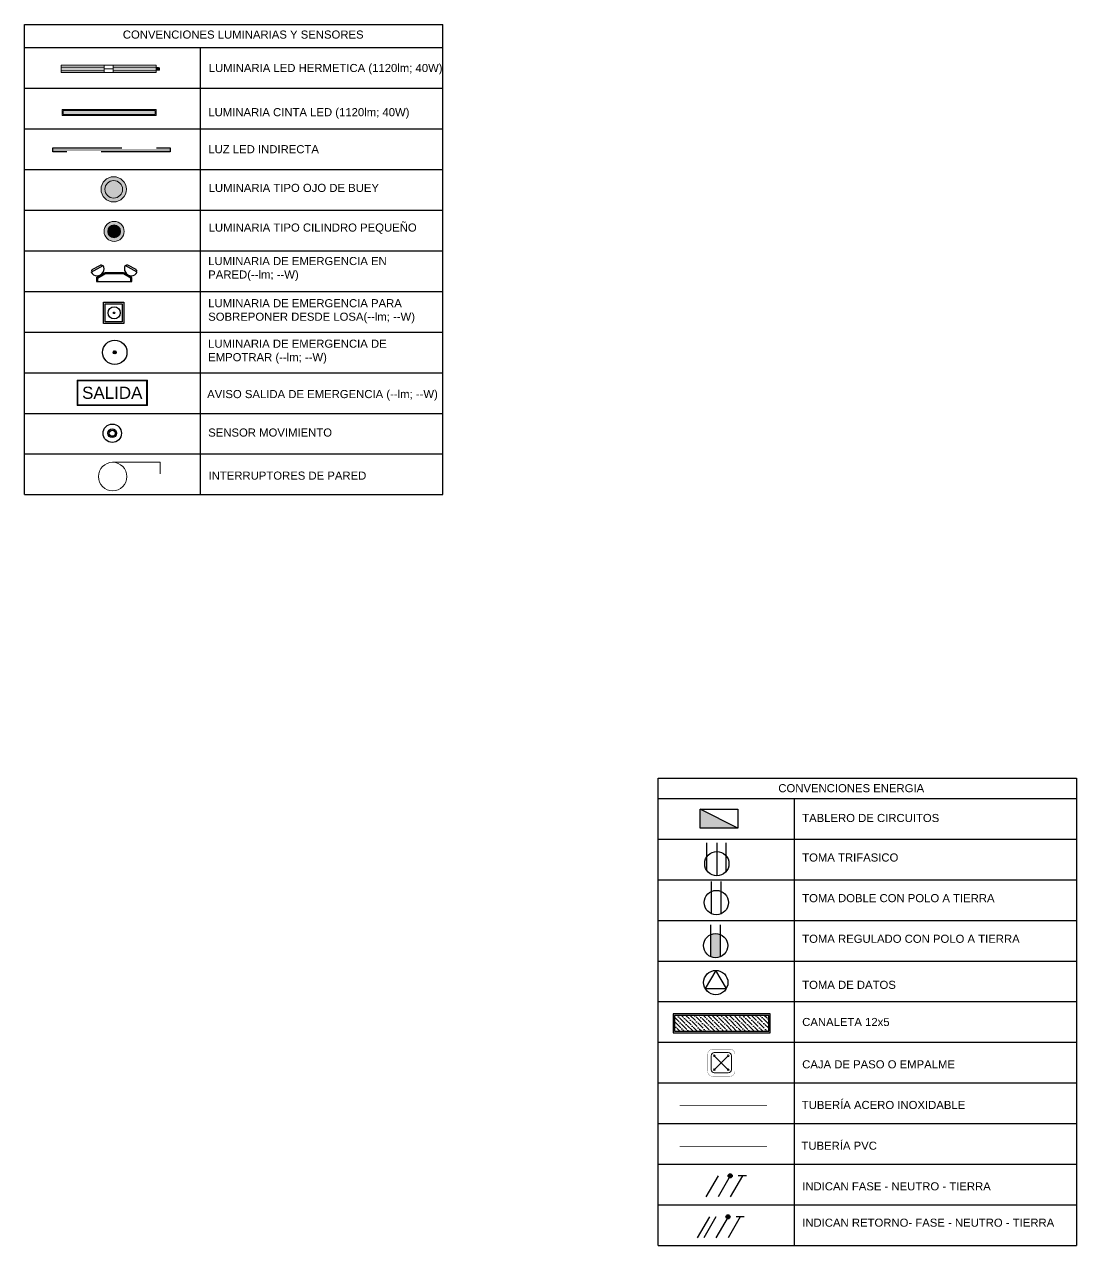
# Model space of a CAD drawing. Header units: metres. Extents: x 81 to 650, y -25 to 177.
# Drawn here: x 223.82 to 236.81, y -0.06 to 15.02 of the extents above; entities that cross this region are included whole.
import ezdxf
from ezdxf.lldxf.tags import DXFTag

# ---------------------------------------------------------------- set-up
doc = ezdxf.new("R2010")
doc.units = ezdxf.units.M
for name, pattern in [('CONTINUA', [0]), ('DASHED2', [9.525, 6.35, -3.175]), ('LÍNEAS_OCULTASX2', [0.75, 0.5, -0.25])]:
    doc.linetypes.add(name, pattern=pattern)
for name, color, linetype in [('-ALAMBRADO', 7, 'Continuous'), ('-CN-GYD-ILUMINACION-EM', 1, 'Continuous'), ('-CN-GYD-TEXTOS', 7, 'Continuous'), ('GG_EMERGENCIA 03', 1, 'Continuous'), ('GG_PROYECCION', 9, 'DASHED2'), ('LUMINARIA DE EMERGENCIA', 5, 'Continuous'), ('LUMINARIA EMERGENCIA DE EMPOTRAR', 1, 'Continuous'), ('LUMINARIA LED CIRCULAR', 7, 'Continuous'), ('LUZ LED INDIRECTA', 7, 'Continuous'), ('RE60', 7, 'Continuous'), ('SENSOR MOVIMIENTO', 3, 'Continuous'), ('T', 1, 'Continuous'), ('TB', 7, 'Continuous'), ('TOMA REGULADO', 1, 'Continuous'), ('TOMA TRIFASICO', 1, 'Continuous')]:
    doc.layers.add(name, color=color, linetype=linetype)
for name, color, linetype, lineweight in [('-CN-GYD-INTERRUPTORES DE PARED', 3, 'Continuous', 20), ('-CN-GYD-LUMINARIA CINTA LED', 4, 'Continuous', 18), ('-CN-GYD-LUMINARIA LED HERMETICA', 1, 'Continuous', 5), ('-CN-GYD-TUBERIA PVC', 96, 'PVC_LINE', 25), ('-CN-GYD-TUBERÍA ILUMINACION', 250, 'Continuous', 18), ('-CN-GYD-TUBERÍA PRINCIPAL ILUMINACION', 5, 'Continuous', 5), ('-CN-GYD-TUBERÍA TOMACORRIENTE PVC', 86, 'Continuous', 18), ('_TEXTO', 7, 'Continuous', 9), ('CAJA DE PASO', 94, 'Continuous', 5), ('L', 7, 'Continuous', 15), ('LUMINARIA DE EMERGENCIA PARA SOBREPONER', 7, 'Continuous', 25), ('RE80', 7, 'Continuous', 15)]:
    doc.layers.add(name, color=color, linetype=linetype, lineweight=lineweight)
doc.layers.add('A-HATCH CONCRETO', color=7, linetype='Continuous', true_color=0xc2c2c2)
doc.styles.add('GYD', font='arial.ttf', dxfattribs={"height": 2.5})
doc.styles.add('ROMANS', font='arial.ttf')
doc.styles.get("Standard").update_dxf_attribs({"font": 'arial.ttf'})
tags = doc.linetypes.add('EMT_LINE', pattern='A,0.5,-0.2,["EMT",Standard,S=0.1,R=0,X=-0.1,Y=-0.05],-0.25', length=0.95).pattern_tags.tags
tags[6] = DXFTag(74, 10)
tags = doc.linetypes.add('PVC_LINE', pattern='A,0.5,-0.2,["PVC",Standard,S=0.1,R=0,X=-0.1,Y=-0.05],-0.25', length=0.95).pattern_tags.tags
tags[6] = DXFTag(74, 10)
pattern_1 = [(0, (0, 0), (0, 6.985), [5.08, -1.905]), (90, (0, 0), (-6.985, 4e-16), [5.08, -1.905])]
pattern_2 = [(180, (4.985, -38.812), (-6.00631, -10.40324), [1.50158, -10.51105]), (270, (4.2344, -38.812), (6.00631, -10.40324), [0.75079, -20.05569]), (270, (4.047, -38.812), (6.00631, -10.40324), [0.60063, -20.20584]), (270, (4.422, -38.812), (6.00631, -10.40324), [0.60063, -20.20584]), (240, (3.859, -38.812), (6.00631, -10.40324), [0.4805, -11.53212]), (300, (4.61, -38.812), (12.01262, -4e-09), [0.4805, -11.53212])]

# ---------------------------------------------------------------- blocks, each defined once
blk = doc.blocks.new('Sensor 360º_')
at = {"layer": 'SENSOR MOVIMIENTO'}
for radius in [0.113, 0.054, 0.0375]:
    blk.add_circle((0, 0), radius, dxfattribs=at)
blk = doc.blocks.new('Salida_3.8W')
h = blk.add_hatch()
h.set_pattern_fill('ANGLE', color=256)
h.set_pattern_definition(pattern_1)
h.paths.add_polyline_path([(0.434, -0.01), (0.434, 0.303), (-0.434, 0.303), (-0.434, -0.01)])
h.paths.add_polyline_path([(-0.424, 0), (-0.424, 0.293), (0.424, 0.293), (0.424, 0)], flags=16)
h = blk.add_hatch()
h.set_pattern_fill('ANGLE', color=256)
h.set_pattern_definition(pattern_1)
h.paths.add_polyline_path([(0.434, -0.01), (0.434, 0.303), (-0.434, 0.303), (-0.434, -0.01)])
h.paths.add_polyline_path([(-0.424, 0), (-0.424, 0.293), (0.424, 0.293), (0.424, 0)], flags=16)
at = {"layer": 'L'}
h = blk.add_hatch(dxfattribs=at)
h.set_pattern_fill('ANGLE', color=3)
h.set_pattern_definition([(0, (-44.6785, -37.2514), (0, 6.985), [5.08, -1.905]), (90, (-44.6785, -37.2514), (-6.985, 4e-16), [5.08, -1.905])])
h.paths.add_polyline_path([(0.434, -0.01), (0.434, 0.303), (-0.434, 0.303), (-0.434, -0.01)])
h.paths.add_polyline_path([(-0.424, 0), (-0.424, 0.293), (0.424, 0.293), (0.424, 0)], flags=16)
h = blk.add_hatch(color=3, dxfattribs=at)
h.paths.add_polyline_path([(0.434, -0.01), (0.434, 0.303), (-0.434, 0.303), (-0.434, -0.01)])
h.paths.add_polyline_path([(-0.424, 0), (-0.424, 0.293), (0.424, 0.293), (0.424, 0)], flags=16)
at = {"layer": 'L', "color": 3}
for points in [[(-0.434, 0.303), (0.434, 0.303), (0.434, -0.01), (-0.434, -0.01)], [(-0.424, 0.293), (0.424, 0.293), (0.424, 0), (-0.424, 0)]]:
    blk.add_lwpolyline(points, close=True, dxfattribs=at)
at = {"layer": 'L', "color": 3, "insert": (0, 0.146, 712.661), "char_height": 0.15, "width": 0.84839, "attachment_point": 5}
blk.add_mtext('\\pxqc;SALIDA', dxfattribs=at)
blk = doc.blocks.new('LUMINARIA HERMETICA 40W')
h = blk.add_hatch()
h.set_pattern_fill('SWAMP', color=252, scale=0.472938, angle=180)
h.set_pattern_definition(pattern_2)
h.paths.add_polyline_path([(-24, 55), (23, 55), (23, 585), (-24, 585)])
h = blk.add_hatch()
h.set_pattern_fill('SWAMP', color=252, scale=0.472938, angle=180)
h.set_pattern_definition(pattern_2)
h.paths.add_polyline_path([(-24, -585), (23, -585), (23, -55), (-24, -55)])
at = {"layer": '-CN-GYD-INTERRUPTORES DE PARED', "color": 1, "extrusion": (0, 0, -1)}
for p, q in [((-46, 585), (46, 585)), ((-46, 55), (-46, 585)), ((46, 585), (46, 559)), ((46, 559), (46, 55)), ((-46, -559), (-46, -55)), ((46, -55), (46, -585)), ((-46, -585), (-46, -559)), ((46, -585), (-46, -585))]:
    blk.add_line(p, q, dxfattribs=at)
at = {"layer": '-CN-GYD-INTERRUPTORES DE PARED', "color": 1}
for p, q in [((46, 55), (-46, 55)), ((0, 55), (0, -55)), ((46, -55), (46, 55)), ((-46, -55), (46, -55)), ((-16, -587), (-17, -588)), ((-17, -588), (-17, -589)), ((-17, -589), (-17, -595)), ((-17, -595), (-12, -595)), ((-15, -587), (-16, -587)), ((-12, -596), (-16, -596)), ((-16, -596), (-16, -604)), ((-13, -587), (-15, -587)), ((-13, -587), (-13, -585)), ((-13, -585), (0, -585)), ((-12, -588), (-13, -587)), ((0, -587), (-13, -587)), ((-11, -589), (-12, -588)), ((-12, -595), (-12, -596)), ((-8, -588), (-11, -589)), ((-7, -588), (-8, -588)), ((-3, -587), (-7, -588)), ((0, -587), (-3, -587)), ((13, -585), (0, -585)), ((0, -587), (3, -587)), ((0, -587), (13, -587)), ((3, -587), (7, -588)), ((7, -588), (8, -588)), ((8, -588), (11, -589)), ((11, -589), (12, -588)), ((12, -588), (13, -587)), ((17, -595), (12, -595)), ((12, -595), (12, -596)), ((12, -596), (16, -596)), ((13, -587), (13, -585)), ((13, -587), (15, -587)), ((15, -587), (16, -587)), ((16, -587), (17, -588)), ((16, -596), (16, -604)), ((17, -588), (17, -589)), ((17, -589), (17, -595)), ((-16, -604), (-12, -604)), ((-16, -605), (-16, -615)), ((-12, -605), (-16, -605)), ((-16, -615), (-14, -617)), ((-14, -617), (-14, -621)), ((-14, -621), (-14, -623)), ((-14, -623), (-11, -626)), ((-12, -604), (-12, -605)), ((-11, -626), (0, -626)), ((11, -626), (0, -626)), ((14, -623), (11, -626)), ((16, -604), (12, -604)), ((12, -604), (12, -605)), ((12, -605), (16, -605)), ((16, -615), (14, -617)), ((14, -617), (14, -621)), ((14, -621), (14, -623)), ((16, -605), (16, -615))]:
    blk.add_line(p, q, dxfattribs=at)
for points in [[(-46, 55), (-46, -55)], [(-17, -594), (-11, -594), (-8, -594), (0, -594)], [(-12, -595), (0, -595)], [(-12, -596), (0, -596)], [(-11, -589), (-11, -595)], [(-8, -588), (-8, -595)], [(-8, -604), (-8, -596)], [(17, -594), (11, -594), (8, -594), (0, -594)], [(12, -595), (0, -595)], [(12, -596), (0, -596)], [(8, -588), (8, -595)], [(8, -604), (8, -596)], [(11, -589), (11, -595)], [(-14, -617), (0, -617)], [(-12, -604), (0, -604)], [(-12, -605), (0, -605)], [(-9, -615), (-11, -617)], [(-7, -605), (-7, -615), (-9, -615), (-9, -605)], [(-7, -615), (-4, -617)], [(12, -604), (0, -604)], [(12, -605), (0, -605)], [(14, -617), (0, -617)], [(7, -615), (4, -617)], [(7, -605), (7, -615), (9, -615), (9, -605)], [(9, -615), (11, -617)]]:
    blk.add_lwpolyline(points, dxfattribs=at)
at = {"color": 1}
for points in [[(23, 55), (-24, 55), (-24, 585), (23, 585)], [(23, -585), (-24, -585), (-24, -55), (23, -55)]]:
    blk.add_lwpolyline(points, close=True, dxfattribs=at)
blk = doc.blocks.new('*U67')
at = {"layer": '-CN-GYD-ILUMINACION-EM', "ltscale": 0.3}
for p, q in [((-145, 270), (-200, 170)), ((-114, 285), (-197, 136)), ((-119, 277), (-119, 277)), ((-193, 144), (-193, 144)), ((-114, -285), (-197, -136)), ((-193, -144), (-193, -144)), ((-145, -270), (-200, -170)), ((-119, -277), (-119, -277))]:
    blk.add_line(p, q, dxfattribs=at)
at = {"layer": '-CN-GYD-ILUMINACION-EM'}
for p, q in [((0, 217), (-46, 217)), ((0, 207), (-40, 207)), ((0, -217), (0, 217)), ((-104, 116), (-104, -116)), ((-94, 114), (-94, -114)), ((-46, -217), (0, -217)), ((-40, -207), (0, -207))]:
    blk.add_line(p, q, dxfattribs=at)
for points in [[(-46, 217), (-104, 116)], [(-40, 207), (-94, 114)], [(-56, 199), (-70, 208)], [(-96, 130), (-110, 138)], [(-96, -130), (-110, -138)], [(-46, -217), (-104, -116)], [(-40, -207), (-94, -114)], [(-56, -199), (-70, -208)]]:
    blk.add_lwpolyline(points, dxfattribs=at)
at = {"layer": '-CN-GYD-ILUMINACION-EM', "ltscale": 0.3}
for centre, radius, start, end in [((-183, 161), 19.1, 150.9715, 240.9715), ((-156, 211), 85.5, 240.9715, 60.9715), ((-128, 260), 19.1, 60.9715, 150.9715), ((-183, -161), 19.1, 119.0285, 209.0285), ((-156, -211), 85.5, 299.0285, 119.0285), ((-128, -260), 19.1, 209.0285, 299.0285)]:
    blk.add_arc(centre, radius, start, end, dxfattribs=at)
at = {"layer": '-CN-GYD-TEXTOS', "style": 'GYD'}
blk.add_attdef('5', (-68, -406), '', height=125, rotation=90, dxfattribs=at)
blk = doc.blocks.new('OJO DE BUEY 12W')
at = {"layer": '-CN-GYD-TUBERÍA ILUMINACION', "linetype": 'EMT_LINE', "lineweight": 5, "ltscale": 10}
h = blk.add_hatch(color=256, dxfattribs=at)
h.dxf.hatch_style = 1
h.set_gradient(color1=(147, 149, 152), color2=(248, 246, 176), name='SPHERICAL')
edge = h.paths.add_edge_path()
edge.add_arc((0, 0), 72.7, 0, 360)
at = {"layer": 'A-HATCH CONCRETO', "transparency": 33554687}
h = blk.add_hatch(color=256, dxfattribs=at)
h.dxf.hatch_style = 1
h.paths.add_polyline_path([(-104, 0, 1), (104, 0, 1)])
h.paths.add_polyline_path([(73, 0, -1), (-73, 0, -1)], flags=16)
at = {"layer": '-CN-GYD-TUBERÍA ILUMINACION', "linetype": 'Continuous', "lineweight": 5, "ltscale": 10}
for radius in [104, 72.7]:
    blk.add_circle((0, 0), radius, dxfattribs=at)
blk = doc.blocks.new('A$Cc7fbbbd8')
at = {"layer": 'GG_EMERGENCIA 03', "ltscale": 0.3}
h = blk.add_hatch(dxfattribs=at)
h.set_pattern_fill('ANSI31', color=256, scale=0.0005, angle=90)
h.set_pattern_definition([(135, (0.0614115, 0.0595737), (-0.00112253, -0.00112253), [])])
edge = h.paths.add_edge_path()
edge.add_arc((0.0614, 0.1), 0.00475, 0, 360)
for points in [[(-0.005, 0.0348), (-0.005, 0.1606), (0.1278, 0.1606), (0.1278, 0.0348)], [(0.005, 0.0448), (0.005, 0.1506), (0.1178, 0.1506), (0.1178, 0.0448)]]:
    blk.add_lwpolyline(points, close=True, dxfattribs=at)
for radius in [0.0376, 0.00475]:
    blk.add_circle((0.0614, 0.1), radius, dxfattribs=at)
blk = doc.blocks.new('Luminaria Lineal lumen')
at = {"layer": '-CN-GYD-INTERRUPTORES DE PARED'}
h = blk.add_hatch(dxfattribs=at)
h.set_pattern_fill('SWAMP', color=252, scale=0.5, angle=90)
h.set_pattern_definition([(90, (-99.318, -5.545), (-10.99852, 6.35), [1.5875, -11.1125]), (180, (-99.3185, -4.7517), (-10.99852, -6.35), [0.79375, -21.2033]), (180, (-99.3185, -4.553), (-10.99852, -6.35), [0.635, -21.36205]), (180, (-99.3185, -4.95), (-10.99852, -6.35), [0.635, -21.36205]), (150, (-99.318, -4.355), (-10.99852, -6.35), [0.508, -12.192]), (210, (-99.318, -5.149), (-5e-09, -12.7), [0.508, -12.192])])
h.paths.add_polyline_path([(-560, 25), (-560, -25), (560, -25), (560, 25)])
at = {"layer": '-CN-GYD-INTERRUPTORES DE PARED', "color": 4}
for points in [[(-572, -37), (-572, 37), (572, 37), (572, -37)], [(-560, -25), (-560, 25), (560, 25), (560, -25)]]:
    blk.add_lwpolyline(points, close=True, dxfattribs=at)
blk = doc.blocks.new('A$C9f2337e8')
at = {"layer": 'GG_PROYECCION', "color": 40, "linetype": 'CONTINUA', "ltscale": 0.3, "true_color": 0xf8d731, "const_width": 0.01}
blk.add_lwpolyline([(-6.832, -0.371), (0.409, -0.371)], dxfattribs=at)
at = {"layer": 'GG_PROYECCION', "color": 0, "ltscale": 0.3}
blk.add_lwpolyline([(-6.832, -0.396), (-6.832, -0.346), (0.409, -0.346), (0.409, -0.396)], close=True, dxfattribs=at)
blk = doc.blocks.new('A$Cd32da91f')
at = {"layer": '-CN-GYD-TUBERÍA ILUMINACION', "linetype": 'EMT_LINE', "lineweight": 5, "ltscale": 10}
h = blk.add_hatch(color=256, dxfattribs=at)
h.dxf.hatch_style = 1
h.set_gradient(color1=(248, 215, 49), color2=(248, 215, 49), name='INVSPHERICAL')
h.paths.add_polyline_path([(0.088, -0.03), (0.097, -0.032), (0.106, -0.036), (0.114, -0.041), (0.122, -0.047), (0.127, -0.055), (0.132, -0.064), (0.134, -0.073), (0.135, -0.083), (0.134, -0.092), (0.132, -0.102), (0.127, -0.11), (0.122, -0.118), (0.114, -0.125), (0.106, -0.13), (0.097, -0.133), (0.088, -0.135), (0.078, -0.135), (0.068, -0.133), (0.059, -0.13), (0.051, -0.125), (0.044, -0.118), (0.038, -0.11), (0.034, -0.102), (0.031, -0.092), (0.03, -0.083), (0.031, -0.073), (0.034, -0.064), (0.038, -0.055), (0.044, -0.047), (0.051, -0.041), (0.059, -0.036), (0.068, -0.032), (0.078, -0.03)])
at = {"transparency": 33554687}
h = blk.add_hatch(color=256, dxfattribs=at)
h.dxf.hatch_style = 1
edge = h.paths.add_edge_path()
edge.add_ellipse((0.083, -0.083), major_axis=(0.0584, 0.0584), ratio=1, start_angle=0, end_angle=360)
edge = h.paths.add_edge_path(flags=16)
edge.add_ellipse((0.083, -0.083), major_axis=(0.0372, 0.0372), ratio=1, start_angle=0, end_angle=360)
h = blk.add_hatch(color=256, dxfattribs=at)
h.dxf.hatch_style = 1
edge = h.paths.add_edge_path()
edge.add_ellipse((0.083, -0.083), major_axis=(0.0514, 0.0514), ratio=1, start_angle=0, end_angle=360)
edge.add_ellipse((0.083, -0.083), major_axis=(0.0584, 0.0584), ratio=1, start_angle=0, end_angle=360)
edge.add_ellipse((0.083, -0.083), major_axis=(0.0514, 0.0514), ratio=1, start_angle=0, end_angle=360)
edge.add_ellipse((0.083, -0.083), major_axis=(0.0584, 0.0584), ratio=1, start_angle=0, end_angle=360)
edge.add_ellipse((0.083, -0.083), major_axis=(0.0514, 0.0514), ratio=1, start_angle=0, end_angle=360)
edge.add_ellipse((0.083, -0.083), major_axis=(0.0584, 0.0584), ratio=1, start_angle=0, end_angle=360)
at = {"layer": '-CN-GYD-TUBERÍA ILUMINACION', "linetype": 'Continuous', "ltscale": 10}
for major_axis in [(0.0584, 0.0584), (0.0372, 0.0372)]:
    blk.add_ellipse((0.083, -0.083), major_axis=major_axis, ratio=1, start_param=5.497787, end_param=11.780972, dxfattribs=at)
blk = doc.blocks.new('A$C078c93ae')
at = {"layer": 'LUMINARIA EMERGENCIA DE EMPOTRAR', "ltscale": 0.3}
h = blk.add_hatch(dxfattribs=at)
h.set_pattern_fill('ANSI31', color=256, scale=0.001)
h.set_pattern_definition([(45, (-0.005658, 0.0751944), (-0.00224506, 0.00224506), [])])
edge = h.paths.add_edge_path()
edge.add_arc((0.0752, 0.0752), 0.00949, 0, 360)
for radius in [0.0752, 0.00949]:
    blk.add_circle((0.0752, 0.0752, 0), radius, dxfattribs=at)
blk = doc.blocks.new('t')
at = {"layer": 'T'}
for p, q in [((0.0063, 0.03), (0.2042, 0.03)), ((0.0063, -0.03), (0.2042, -0.03))]:
    blk.add_line(p, q, dxfattribs=at)
blk.add_circle((0.075, 0), 0.075, dxfattribs=at)
blk = doc.blocks.new('TB')
at = {"layer": 'TB'}
h = blk.add_hatch(color=256, dxfattribs=at)
h.dxf.hatch_style = 1
h.paths.add_polyline_path([(0.156, 0), (-0.156, 0.156), (-0.156, 0)])
blk.add_lwpolyline([(-0.156, 0.156), (0.156, 0.156), (0.156, 0), (-0.156, 0)], close=True, dxfattribs=at)
blk.add_lwpolyline([(0.156, 0), (-0.156, 0.156)], dxfattribs=at)
blk = doc.blocks.new('Caja de paso')
at = {"layer": '-CN-GYD-TUBERÍA TOMACORRIENTE PVC', "const_width": 0.00173}
blk.add_lwpolyline([(-0.1111, 0.0667), (-0.1111, -0.0667, 0.414214), (-0.0667, -0.1111), (0.0667, -0.1111, 0.414214), (0.1111, -0.0667), (0.1111, 0.0667, 0.414214), (0.0667, 0.1111), (-0.0667, 0.1111, 0.414214)], format="xyb", close=True, dxfattribs=at)
at = {"layer": '-CN-GYD-TUBERÍA TOMACORRIENTE PVC'}
blk.add_lwpolyline([(-0.0566, -0.0819), (0.0566, -0.0819, 0.414214), (0.0819, -0.0566), (0.0819, 0.0566, 0.414214), (0.0566, 0.0819), (-0.0566, 0.0819, 0.414214), (-0.0819, 0.0566), (-0.0819, -0.0566, 0.414214)], format="xyb", close=True, dxfattribs=at)
at = {"layer": '-CN-GYD-TUBERÍA TOMACORRIENTE PVC', "linetype": 'LÍNEAS_OCULTASX2'}
for points in [[(-0.0566, 0.0566), (0.0566, -0.0566)], [(0.0566, 0.0566), (-0.0566, -0.0566)]]:
    blk.add_lwpolyline(points, dxfattribs=at)
at = {"layer": '-CN-GYD-TUBERÍA TOMACORRIENTE PVC'}
for centre in [(-0.0566, 0.0566), (0.0566, 0.0566), (-0.0566, -0.0566), (0.0566, -0.0566)]:
    blk.add_circle(centre, 0.00665, dxfattribs=at)
blk = doc.blocks.new('3x')
at = {"layer": '-ALAMBRADO'}
h = blk.add_hatch(color=256, dxfattribs=at)
edge = h.paths.add_edge_path()
edge.add_arc((0.078, 0.13), 0.025, 0, 360)
for p, q in [((-0.152, 0.13), (-0.302, -0.13)), ((-0.072, 0.13), (-0.222, -0.13)), ((0.078, 0.13), (-0.072, -0.13)), ((0.228, 0.13), (0.078, -0.13))]:
    blk.add_line(p, q, dxfattribs=at)
blk.add_lwpolyline([(0.278, 0.13), (0.178, 0.13)], dxfattribs=at)
blk.add_circle((0.078, 0.13), 0.025, dxfattribs=at)
blk = doc.blocks.new('*U62')
at = {"layer": '-ALAMBRADO'}
blk.add_blockref('3x', (0, 0), dxfattribs=at)
blk = doc.blocks.new('2x')
at = {"layer": '-ALAMBRADO'}
h = blk.add_hatch(color=256, dxfattribs=at)
edge = h.paths.add_edge_path()
edge.add_arc((0.075, 0.13), 0.025, 0, 360)
for p, q in [((-0.075, 0.13), (-0.225, -0.13)), ((0.075, 0.13), (-0.075, -0.13)), ((0.225, 0.13), (0.075, -0.13))]:
    blk.add_line(p, q, dxfattribs=at)
blk.add_lwpolyline([(0.275, 0.13), (0.175, 0.13)], dxfattribs=at)
blk.add_circle((0.075, 0.13), 0.025, dxfattribs=at)
blk = doc.blocks.new('*U51')
at = {"layer": '-ALAMBRADO'}
blk.add_blockref('2x', (0, 0), dxfattribs=at)
blk = doc.blocks.new('A$Cce91d04e')
at = {"layer": 'T'}
blk.add_lwpolyline([(0.1402, 0.038), (0.0743, 0.15), (0.0098, 0.038)], close=True, dxfattribs=at)
blk.add_ellipse((0.075, 0.075), major_axis=(-0.053, 0.053), ratio=1, start_param=-0.785398, end_param=5.497787, dxfattribs=at)
blk = doc.blocks.new('*U108')
at = {"linetype": 'Continuous', "true_color": 0x6b6bff}
h = blk.add_hatch(dxfattribs=at)
h.set_pattern_fill('ANSI36', color=171, scale=12.01033, angle=180)
h.set_pattern_definition([(225, (5431875.837, 2115561.8), (-20.2229691, -74.15088673), [95.3319906, -19.0663981, 0, -19.0663981])])
h.paths.add_polyline_path([(3125296, 1822009), (3125491, 1822009), (3125491, 1823170), (3125296, 1823170)])
at = {"color": 171, "linetype": 'Continuous', "true_color": 0x6b6bff}
for points in [[(3125276, 1821989), (3125511, 1821989), (3125511, 1823190), (3125276, 1823190)], [(3125296, 1822009), (3125491, 1822009), (3125491, 1823170), (3125296, 1823170)]]:
    blk.add_lwpolyline(points, close=True, dxfattribs=at)
blk = doc.blocks.new('A$C28df0a04')
at = {"layer": 'TOMA REGULADO'}
h = blk.add_hatch(color=256, dxfattribs=at)
h.dxf.hatch_style = 1
edge = h.paths.add_edge_path()
edge.add_ellipse((0.15, 0.15), major_axis=(-0.106, 0.106), ratio=1, start_angle=291.4218, end_angle=338.5782)
edge.add_line((0.09, 0.287), (0.09, 0.013))
edge.add_ellipse((0.15, 0.15), major_axis=(-0.106, 0.106), ratio=1, start_angle=111.4218, end_angle=158.5782)
edge.add_line((0.21, 0.013), (0.21, 0.287))
for p, q in [((0.09, 0.013), (0.09, 0.408)), ((0.21, 0.013), (0.21, 0.408))]:
    blk.add_line(p, q, dxfattribs=at)
blk.add_ellipse((0.15, 0.15), major_axis=(-0.106, 0.106), ratio=1, dxfattribs=at)
blk = doc.blocks.new('A$C8f8caf15')
at = {"layer": 'T'}
for p, q in [((0.067, -0.025), (0.408, -0.025)), ((0.013, -0.153), (0.408, -0.153)), ((0.053, -0.264), (0.408, -0.264))]:
    blk.add_line(p, q, dxfattribs=at)
blk.add_ellipse((0.15, -0.15), major_axis=(0.106, 0.106), ratio=1, start_param=5.497787, end_param=11.780972, dxfattribs=at)

msp = doc.modelspace()

# ---------------------------------------------------------------- linework, layer by layer
at = {"layer": '-CN-GYD-INTERRUPTORES DE PARED', "color": 3, "extrusion": (0, 0, -1)}
for p, q in [((224.906, 9.613, 0), (225.494, 9.613, 0)), ((225.494, 9.613, 0), (225.494, 9.469, 0))]:
    msp.add_line(p, q, dxfattribs=at)
msp.add_circle((-224.906, 9.437, 0), 0.176, dxfattribs=at)
at = {"layer": '-CN-GYD-TUBERIA PVC', "linetype": 'PVC_LINE', "ltscale": 10, "const_width": 0.01, "elevation": 0}
msp.add_lwpolyline([(231.908, 1.163), (232.984, 1.163)], dxfattribs=at)
at = {"layer": '-CN-GYD-TUBERÍA PRINCIPAL ILUMINACION', "linetype": 'EMT_LINE', "ltscale": 10, "const_width": 0.01, "elevation": 0}
msp.add_lwpolyline([(231.908, 1.665), (232.984, 1.665)], dxfattribs=at)
at = {"layer": 'RE60'}
for p, q in [((223.817, 14.235, 0), (223.817, 15.022, 0)), ((223.817, 14.738, 0), (228.982, 14.738, 0)), ((225.986, 14.738, 0), (225.986, 14.235, 0)), ((223.817, 9.214, 0), (223.817, 14.235, 0)), ((223.817, 14.235, 0), (228.982, 14.235, 0)), ((225.986, 14.235, 0), (225.986, 9.214, 0)), ((223.817, 13.733, 0), (228.982, 13.733, 0)), ((223.817, 13.231, 0), (228.982, 13.231, 0)), ((223.817, 12.729, 0), (228.982, 12.729, 0)), ((223.817, 12.227, 0), (228.982, 12.227, 0)), ((223.817, 11.724, 0), (228.982, 11.724, 0)), ((223.817, 11.222, 0), (228.982, 11.222, 0)), ((223.817, 10.72, 0), (228.982, 10.72, 0)), ((223.817, 10.218, 0), (228.982, 10.218, 0)), ((223.817, 9.716, 0), (228.982, 9.716, 0)), ((223.817, 9.214, 0), (228.982, 9.214, 0)), ((236.808, 5.713, 0), (236.808, -0.062, 0)), ((233.32, 5.462, 0), (233.32, -0.062, 0)), ((231.642, 4.96, 0), (236.808, 4.96, 0)), ((231.642, 4.457, 0), (236.808, 4.457, 0)), ((231.642, 3.955, 0), (236.808, 3.955, 0)), ((231.642, 3.453, 0), (236.808, 3.453, 0)), ((231.642, 2.951, 0), (236.808, 2.951, 0)), ((231.642, 2.449, 0), (236.808, 2.449, 0)), ((231.642, 1.947, 0), (236.808, 1.947, 0)), ((231.642, 1.444, 0), (236.808, 1.444, 0)), ((231.642, 0.942, 0), (236.808, 0.942, 0)), ((231.642, 0.44, 0), (236.808, 0.44, 0)), ((231.642, -0.062, 0), (236.808, -0.062, 0))]:
    msp.add_line(p, q, dxfattribs=at)
at = {"layer": 'RE60', "elevation": 0}
for points in [[(223.817, 15.022), (228.982, 15.022)], [(228.982, 14.235), (228.982, 15.022)], [(228.982, 9.214), (228.982, 14.235)], [(231.642, 5.713), (236.808, 5.713)], [(231.642, -0.062), (231.642, 5.713)], [(231.642, 5.462), (236.808, 5.462)]]:
    msp.add_lwpolyline(points, dxfattribs=at)

# ---------------------------------------------------------------- block references
at = {"layer": '-CN-GYD-LUMINARIA CINTA LED', "xscale": -0.001016, "yscale": 0.001016, "zscale": 0.288, "rotation": 180}
msp.add_blockref('Luminaria Lineal lumen', (224.863, 13.934), dxfattribs=at)
at = {"layer": '-CN-GYD-LUMINARIA LED HERMETICA', "linetype": 'Continuous', "xscale": 0.001, "yscale": 0.001, "zscale": 0.002575412933351854, "rotation": 90}
msp.add_blockref('LUMINARIA HERMETICA 40W', (224.857, 14.473), dxfattribs=at)
at = {"xscale": 1.5, "yscale": 1.5}
msp.add_blockref('A$Cd32da91f', (224.8, 12.59), dxfattribs=at)
at = {"ltscale": 0.5, "xscale": 0.001, "yscale": 0.001, "zscale": 0.001, "rotation": 90}
msp.add_blockref('*U108', (2055.015, -3122.71), dxfattribs=at)
at = {"layer": '_TEXTO', "linetype": 'Continuous', "ltscale": 10}
for name, p, zscale in [('*U51', (232.456, 0.669, 0), 0.5), ('*U62', (232.426, 0.163, 0), 320)]:
    msp.add_blockref(name, p, dxfattribs=dict(at, zscale=zscale))
at = {"layer": 'CAJA DE PASO', "linetype": 'Continuous', "ltscale": 10, "xscale": 1.523145158877299, "yscale": 1.523145158877299, "zscale": 1.523145158877299}
msp.add_blockref('Caja de paso', (232.421, 2.196, 0), dxfattribs=at)
at = {"layer": 'L'}
msp.add_blockref('Salida_3.8W', (224.901, 10.325, 0), dxfattribs=at)
at = {"layer": 'LUMINARIA DE EMERGENCIA', "linetype": 'Continuous', "ltscale": 10, "xscale": 0.001, "yscale": 0.001, "zscale": 0.001, "rotation": 270}
msp.add_blockref('*U67', (224.925, 11.848, 0), dxfattribs=at)
at = {"layer": 'LUMINARIA DE EMERGENCIA PARA SOBREPONER', "xscale": 2, "yscale": 2, "zscale": 2, "rotation": 270}
msp.add_blockref('A$Cc7fbbbd8', (224.724, 11.582, 0), dxfattribs=at)
at = {"layer": 'LUMINARIA EMERGENCIA DE EMPOTRAR', "xscale": 2, "yscale": 2}
for name, p in [('A$C078c93ae', (224.782, 10.821)), ('A$Cce91d04e', (232.203, 3.037))]:
    msp.add_blockref(name, p, dxfattribs=at)
at = {"layer": 'LUMINARIA LED CIRCULAR', "xscale": 0.0015, "yscale": 0.0015, "zscale": 0.578415361173768}
msp.add_blockref('OJO DE BUEY 12W', (224.919, 12.985), dxfattribs=at)
at = {"layer": 'LUZ LED INDIRECTA', "xscale": 0.2}
msp.add_blockref('A$C9f2337e8', (225.535, 13.843, 0), dxfattribs=at)
at = {"layer": 'SENSOR MOVIMIENTO'}
msp.add_blockref('Sensor 360º_', (224.901, 9.972, 0), dxfattribs=at)
at = {"layer": 'T', "xscale": 2, "yscale": 2, "zscale": 1.5, "rotation": 90}
msp.add_blockref('t', (232.36, 4.025, 0), dxfattribs=at)
at = {"layer": 'TB', "xscale": 1.5, "yscale": 1.5, "zscale": 1.5}
msp.add_blockref('TB', (232.393, 5.094, 0), dxfattribs=at)
at = {"layer": 'TOMA REGULADO'}
msp.add_blockref('A$C28df0a04', (232.201, 3.493), dxfattribs=at)
at = {"layer": 'TOMA TRIFASICO', "rotation": 90}
msp.add_blockref('A$C8f8caf15', (232.216, 4.506), dxfattribs=at)

# ---------------------------------------------------------------- texts
at = {"layer": 'RE60', "ltscale": 0.02, "char_height": 0.1, "width": 5.55657, "attachment_point": 5, "style": 'ROMANS'}
for s, insert in [('CONVENCIONES LUMINARIAS Y SENSORES ', (226.518, 14.896, 0)), (' CONVENCIONES ENERGIA', (234.006, 5.587, 0))]:
    msp.add_mtext(s, dxfattribs=dict(at, insert=insert))
at = {"layer": 'RE80', "ltscale": 0.015, "char_height": 0.1, "attachment_point": 4, "style": 'ROMANS'}
for s, insert, width in [('\\pxl1,r1.8772;LUMINARIA LED HERMETICA (1120lm; 40W)', (225.992, 14.469, 0), 4.02029), ('\\pxl1,r1.8772;LUMINARIA CINTA LED (1120lm; 40W)', (225.987, 13.923, 0), 4.02029), ('\\pxl1,r1.8772;LUZ LED INDIRECTA', (225.987, 13.48, 0), 1.70732), ('\\pxl1,r1.8772;LUMINARIA DE EMERGENCIA EN PARED(--lm; --W)', (225.986, 12.001, 0), 2.49295), ('\\pxl1,r1.8772;LUMINARIA DE EMERGENCIA PARA SOBREPONER DESDE LOSA(--lm; --W)', (225.986, 11.48, 0), 2.91315), ('\\pxl1,r1.8772;LUMINARIA DE EMERGENCIA DE EMPOTRAR (--lm; --W)', (225.985, 10.98, 0), 3.02409), ('\\pxl1,r1.8772;AVISO SALIDA DE EMERGENCIA (--lm; --W)', (225.973, 10.441, 0), 3.16485), ('\\pxl1,r1.8772;SENSOR MOVIMIENTO', (225.986, 9.98, 0), 3.38772), ('\\pxl1,r1.8772;TABLERO DE CIRCUITOS', (233.32, 5.219, 0), 3.38772), ('\\pxl1,r1.8772;TOMA TRIFASICO', (233.32, 4.731, 0), 3.38772), ('\\pxl1,r1.8772;TOMA DOBLE CON POLO A TIERRA', (233.32, 4.229, 0), 3.38772), ('\\pxl1,r1.8772;TOMA REGULADO CON POLO A TIERRA', (233.32, 3.727, 0), 3.38772), ('\\pxl1,r1.8772;TOMA DE DATOS', (233.32, 3.158, 0), 3.38772), ('CANALETA 12x5', (233.42, 2.699), 3.38772), ('\\pxl1,r1.8772;CAJA DE PASO O EMPALME', (233.32, 2.176, 0), 3.38772), ('TUBERÍA ACERO INOXIDABLE', (233.415, 1.674, 0), 2.01185), ('TUBERÍA PVC', (233.411, 1.171, 0), 0.92699), ('\\pxl1,r1.8772;INDICAN FASE - NEUTRO - TIERRA', (233.32, 0.669, 0), 3.38772), ('\\pxl1,r1.8772,t34;INDICAN RETORNO- FASE - NEUTRO - TIERRA', (233.32, 0.22, 0), 3.52039)]:
    msp.add_mtext(s, dxfattribs=dict(at, insert=insert, width=width))
for s, insert in [('\\pxt5,34;LUMINARIA TIPO OJO DE BUEY', (226.091, 13.002)), ('\\pxt5;LUMINARIA TIPO CILINDRO PEQUEÑO', (226.091, 12.499, 0)), ('INTERRUPTORES DE PARED', (226.09, 9.448, 0))]:
    msp.add_mtext_dynamic_manual_height_columns(s, width=1414.4807, gutter_width=187.5, heights=[277.011], dxfattribs=dict(at, insert=insert))

doc.saveas('drawing.dxf')
